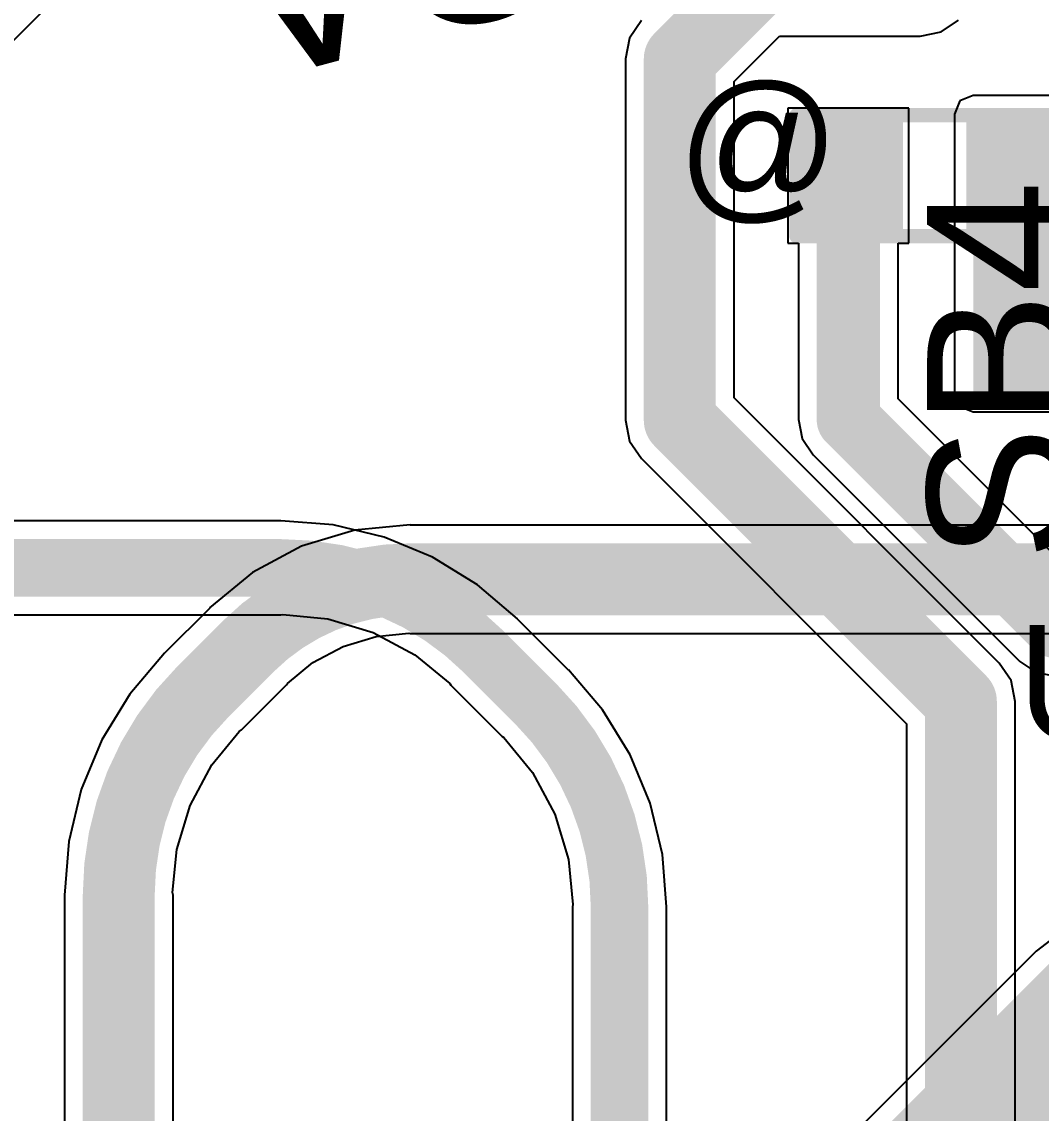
# Model space of a CAD drawing. Header units: millimetres. Extents: x -41 to 155, y -111 to 87.
# Drawn here: x -10.69 to -1.69, y 16.91 to 26.55 of the extents above; entities that cross this region are included whole.
import ezdxf

# ---------------------------------------------------------------- set-up
doc = ezdxf.new("R2010")
doc.units = ezdxf.units.MM
for name, color, linetype in [('BottomLayer', 5, 'Continuous'), ('Mechanical1', 6, 'Continuous'), ('Mechanical2', 216, 'Continuous'), ('TopLayer', 1, 'Continuous'), ('TopOverlay', 2, 'Continuous'), ('TopPaste', 8, 'Continuous'), ('TopSolder', 216, 'Continuous')]:
    doc.layers.add(name, color=color, linetype=linetype)
doc.styles.add('Arial', font='', dxfattribs={"height": 0.2})
doc.styles.get('Arial').set_extended_font_data('Arial')

# ---------------------------------------------------------------- blocks, each defined once
blk = doc.blocks.new('R___0603_30')
at = {"layer": 'TopLayer'}
for points in [[(-0.381, 0.4445), (-0.381, -0.4445), (-1.143, -0.4445), (-1.143, 0.4445)], [(1.143, 0.4445), (1.143, -0.4445), (0.381, -0.4445), (0.381, 0.4445)]]:
    blk.add_hatch(color=1, dxfattribs=at).paths.add_polyline_path(points)
at = {"layer": 'TopPaste'}
for points in [[(-0.381, 0.4445), (-0.381, -0.4445), (-1.143, -0.4445), (-1.143, 0.4445)], [(1.143, 0.4445), (1.143, -0.4445), (0.381, -0.4445), (0.381, 0.4445)]]:
    blk.add_hatch(color=8, dxfattribs=at).paths.add_polyline_path(points)
at = {"layer": 'TopSolder'}
for points in [[(-0.2794, 0.5461), (-0.2794, -0.5461), (-1.2446, -0.5461), (-1.2446, 0.5461)], [(1.2446, 0.5461), (1.2446, -0.5461), (0.2794, -0.5461), (0.2794, 0.5461)]]:
    blk.add_hatch(color=216, dxfattribs=at).paths.add_polyline_path(points)
at = {"layer": 'TopOverlay', "const_width": 0.127}
for points in [[(1.2192, 0.5334), (-1.2192, 0.5334)], [(-1.2192, 0.5334), (-1.2192, -0.5334)], [(1.2192, 0.5334), (1.2192, -0.5334)], [(1.2192, -0.5334), (-1.2192, -0.5334)]]:
    blk.add_lwpolyline(points, dxfattribs=at)
at = {"layer": 'TopOverlay', "const_width": 0.0635}
for points in [[(-1.25095, 0.5334, 1), (-1.18745, 0.5334, 1)], [(-1.25095, 0.5334, 1), (-1.18745, 0.5334, 1)], [(1.18745, 0.5334, 1), (1.25095, 0.5334, 1)], [(1.18745, 0.5334, 1), (1.25095, 0.5334, 1)], [(-1.25095, -0.5334, 1), (-1.18745, -0.5334, 1)], [(-1.25095, -0.5334, 1), (-1.18745, -0.5334, 1)], [(1.18745, -0.5334, 1), (1.25095, -0.5334, 1)], [(1.18745, -0.5334, 1), (1.25095, -0.5334, 1)]]:
    blk.add_lwpolyline(points, format="xyb", close=True, dxfattribs=at)

msp = doc.modelspace()

# ---------------------------------------------------------------- hatches: boundary and pattern name
at = {"layer": 'TopLayer'}
msp.add_hatch(color=1, dxfattribs=at).paths.add_polyline_path([(-2.286, 23.2664), (-0.2286, 23.2664), (-0.2286, 25.7302), (-2.286, 25.7302)])

# ---------------------------------------------------------------- linework, layer by layer
at = {"layer": 'BottomLayer'}
for p, q in [((-19.6437, 17.4958), (-9.3102, 27.8293)), ((-7.2564, 22.1057), (-7.745, 22.0575)), ((-7.2564, 22.1028), (-7.2564, 22.1057)), ((0.6154, 22.1028), (-7.2564, 22.1028)), ((-7.745, 22.0575), (-8.2149, 21.915)), ((-8.2149, 21.915), (-8.648, 21.6835)), ((-8.648, 21.6835), (-9.0276, 21.372)), ((-9.0256, 21.37), (-9.4246, 20.9709)), ((-9.0276, 21.372), (-9.0256, 21.37)), ((-7.8487, 21.0307), (-7.5583, 21.1188)), ((-7.5583, 21.1188), (-7.2697, 21.1473)), ((-7.2697, 21.1473), (-7.2564, 21.1446)), ((-7.2564, 21.1446), (0.6537, 21.1446)), ((-8.1163, 20.8877), (-7.8487, 21.0307)), ((-9.4247, 20.971), (-9.7324, 20.6107)), ((-9.4246, 20.9709), (-9.4247, 20.971)), ((-8.3405, 20.7037), (-8.1163, 20.8877)), ((-8.7471, 20.2934), (-8.348, 20.6924)), ((-8.348, 20.6924), (-8.3405, 20.7037)), ((-9.7324, 20.6107), (-9.9799, 20.2068)), ((-9.0087, 19.9847), (-8.7655, 20.2811)), ((-8.7655, 20.2811), (-8.7471, 20.2934)), ((-9.9799, 20.2068), (-10.1612, 19.7691)), ((-9.1998, 19.6272), (-9.0087, 19.9847)), ((-10.1612, 19.7691), (-10.2718, 19.3084)), ((-9.3174, 19.2394), (-9.1998, 19.6272)), ((-10.2718, 19.3084), (-10.309, 18.8361)), ((-9.355, 18.8578), (-9.3174, 19.2394)), ((-10.309, 18.8361), (-10.3089, 18.8361)), ((-10.3089, 18.8361), (-10.3089, 13.4874)), ((-9.3507, 18.8361), (-9.355, 18.8578)), ((-9.3507, 13.4874), (-9.3507, 18.8361)), ((-1.5655, 18.4678), (-1.73, 18.3416)), ((-1.73, 18.3416), (-7.3648, 12.7068)), ((-1.73, 18.3416), (-1.73, 18.3416))]:
    msp.add_line(p, q, dxfattribs=at)
for points, const_width in [([(-19.9825, 17.8346), (-9.649, 28.1681)], 0.635), ([(-7.2564, 21.6237), (0.6537, 21.6237)], 0.635), ([(-9.0859, 20.6321), (-8.6868, 21.0312)], 0.635), ([(-9.8298, 13.4874), (-9.8298, 18.8361)], 0.635), ([(-7.0358, 11.9126), (-1.1684, 17.78)], 1.27), ([(-1.1684, 17.78), (12.0658, 17.78)], 1.27)]:
    msp.add_lwpolyline(points, dxfattribs=dict(at, const_width=const_width))
at = {"layer": 'BottomLayer', "const_width": 0.635}
for points in [[(-8.6868, 21.0312, -0.198912), (-7.2564, 21.6237)], [(-9.8298, 18.8361, -0.198912), (-9.0859, 20.6321)]]:
    msp.add_lwpolyline(points, format="xyb", dxfattribs=at)
at = {"layer": 'BottomLayer'}
for points, const_width in [([(-7.4151, 21.6237, 1), (-7.0976, 21.6237, 1)], 0.3175), ([(-7.4151, 21.6237, 1), (-7.0976, 21.6237, 1)], 0.3175), ([(-8.8455, 21.0312, 1), (-8.528, 21.0312, 1)], 0.3175), ([(-8.8455, 21.0312, 1), (-8.528, 21.0312, 1)], 0.3175), ([(-9.2446, 20.6321, 1), (-8.9271, 20.6321, 1)], 0.3175), ([(-9.2446, 20.6321, 1), (-8.9271, 20.6321, 1)], 0.3175), ([(-9.9885, 18.8361, 1), (-9.671, 18.8361, 1)], 0.3175), ([(-9.9885, 18.8361, 1), (-9.671, 18.8361, 1)], 0.3175), ([(-1.4859, 17.78, 1), (-0.8509, 17.78, 1)], 0.635), ([(-1.4859, 17.78, 1), (-0.8509, 17.78, 1)], 0.635)]:
    msp.add_lwpolyline(points, format="xyb", close=True, dxfattribs=dict(at, const_width=const_width))
at = {"layer": 'Mechanical1', "const_width": 0.254}
msp.add_lwpolyline([(-26.7326, 19.8284, -3.064051), (-27.0164, -19.4272)], format="xyb", dxfattribs=at)
at = {"layer": 'Mechanical2', "const_width": 0.254}
msp.add_lwpolyline([(-27.7733, 19.435, -3.216016), (-28.067, -19.0083)], format="xyb", dxfattribs=at)
at = {"layer": 'TopLayer'}
for p, q in [((-5.2156, 26.5559), (-5.3194, 26.4005)), ((-2.5702, 26.456), (-2.4147, 26.5598)), ((-4.3977, 26.0187), (-3.9969, 26.4195)), ((-3.9969, 26.4195), (-2.7535, 26.4195)), ((-2.7535, 26.4195), (-2.5702, 26.456)), ((-5.3194, 26.4005), (-5.3559, 26.2171)), ((-5.3559, 26.2171), (-5.3559, 23.0276)), ((-4.3977, 23.226), (-4.3977, 26.0187)), ((-2.4026, 25.8468), (-2.451, 25.7302)), ((-2.286, 25.8952), (-2.4026, 25.8468)), ((-0.2286, 25.8952), (-2.286, 25.8952)), ((-2.855, 25.7835), (-3.9218, 25.7835)), ((-3.9218, 25.7835), (-3.9218, 24.5897)), ((-2.855, 24.5897), (-2.855, 25.7835)), ((-2.451, 25.7302), (-2.451, 23.2664)), ((-3.9218, 24.5897), (-3.8287, 24.5897)), ((-3.8287, 24.5897), (-3.8287, 23.0341)), ((-2.9481, 23.2164), (-2.9481, 24.5897)), ((-2.9481, 24.5897), (-2.855, 24.5897)), ((-2.0559, 20.8843), (-4.3977, 23.226)), ((-2.451, 23.2664), (-2.4026, 23.1498)), ((-1.4858, 21.7541), (-2.9481, 23.2164)), ((-2.4026, 23.1498), (-2.286, 23.1014)), ((-3.8287, 23.0341), (-3.7951, 22.8656)), ((-2.286, 23.1014), (-0.2286, 23.1014)), ((-5.3559, 23.0276), (-5.3194, 22.8443)), ((-5.3194, 22.8443), (-5.2156, 22.6888)), ((-3.7951, 22.8656), (-3.6997, 22.7228)), ((-5.2156, 22.6888), (-2.8738, 20.347)), ((-3.6997, 22.7228), (-1.8746, 20.8977)), ((-8.4001, 22.1387), (-15.3302, 22.1387)), ((-7.9377, 22.1035), (-8.4001, 22.1399)), ((-8.4001, 22.1399), (-8.4001, 22.1387)), ((-7.4867, 21.9952), (-7.9377, 22.1035)), ((-7.0583, 21.8177), (-7.4867, 21.9952)), ((-6.6628, 21.5754), (-7.0583, 21.8177)), ((-6.3102, 21.2742), (-6.6628, 21.5754)), ((-15.3302, 21.31), (-8.4001, 21.31)), ((-8.4001, 21.31), (-8.3815, 21.3137)), ((-8.3815, 21.3137), (-7.9843, 21.2746)), ((-7.9843, 21.2746), (-7.5845, 21.1533)), ((-6.311, 21.2734), (-6.3102, 21.2742)), ((-5.8595, 20.8219), (-6.311, 21.2734)), ((-7.5845, 21.1533), (-7.216, 20.9563)), ((-7.216, 20.9563), (-6.9075, 20.7031)), ((-5.8587, 20.8228), (-5.8595, 20.8219)), ((-5.5575, 20.4701), (-5.8587, 20.8228)), ((-1.9521, 20.7288), (-2.0559, 20.8843)), ((-1.8746, 20.8977), (-1.7318, 20.8023)), ((-1.9156, 20.5455), (-1.9521, 20.7288)), ((-1.7318, 20.8023), (-1.5633, 20.7687)), ((-6.9075, 20.7031), (-6.897, 20.6874)), ((-6.897, 20.6874), (-6.4455, 20.2359)), ((-1.9156, -3.8884), (-1.9156, 20.5455)), ((-5.3152, 20.0747), (-5.5575, 20.4701)), ((-2.8738, 20.347), (-2.8738, -3.8884)), ((-6.4455, 20.2359), (-6.4298, 20.2254)), ((-6.4298, 20.2254), (-6.1766, 19.9169)), ((-5.1377, 19.6462), (-5.3152, 20.0747)), ((-6.1766, 19.9169), (-5.9797, 19.5485)), ((-5.0295, 19.1952), (-5.1377, 19.6462)), ((-5.9797, 19.5485), (-5.8584, 19.1487)), ((-4.9931, 18.7329), (-5.0295, 19.1952)), ((-5.8584, 19.1487), (-5.8193, 18.7515)), ((-5.8193, 18.7515), (-5.823, 18.7329)), ((-5.823, 18.7329), (-5.823, 9.8184)), ((-4.9942, 9.7286), (-4.9942, 18.7329)), ((-4.9942, 18.7329), (-4.9931, 18.7329))]:
    msp.add_line(p, q, dxfattribs=at)
for points, const_width in [([(-4.8768, 26.2171), (-4.1953, 26.8986)], 0.635), ([(-4.8768, 23.0276), (-4.8768, 26.2171)], 0.635), ([(-3.3884, 23.0341), (-3.3884, 25.1866)], 0.5588), ([(-4.8768, 23.0276), (-2.3947, 20.5455)], 0.635), ([(-3.3884, 23.0341), (-1.5633, 21.209)], 0.5588), ([(-15.3302, 21.7243), (-8.4001, 21.7243)], 0.508), ([(-1.5633, 21.209), (0.5932, 21.209)], 0.5588), ([(-6.604, 20.9804), (-6.1525, 20.5289)], 0.508), ([(-2.3947, -4.0683), (-2.3947, 20.5455)], 0.635), ([(-5.4086, 8.8262), (-5.4086, 18.7329)], 0.508)]:
    msp.add_lwpolyline(points, dxfattribs=dict(at, const_width=const_width))
for points, const_width in [([(-5.0355, 26.2171, 1), (-4.718, 26.2171, 1)], 0.3175), ([(-5.0355, 26.2171, 1), (-4.718, 26.2171, 1)], 0.3175), ([(-3.5281, 25.1866, 1), (-3.2487, 25.1866, 1)], 0.2794), ([(-5.0355, 23.0276, 1), (-4.718, 23.0276, 1)], 0.3175), ([(-5.0355, 23.0276, 1), (-4.718, 23.0276, 1)], 0.3175), ([(-3.5281, 23.0341, 1), (-3.2487, 23.0341, 1)], 0.2794), ([(-3.5281, 23.0341, 1), (-3.2487, 23.0341, 1)], 0.2794), ([(-8.5271, 21.7243, 1), (-8.2731, 21.7243, 1)], 0.254), ([(-8.5271, 21.7243, 1), (-8.2731, 21.7243, 1)], 0.254), ([(-1.703, 21.209, 1), (-1.4236, 21.209, 1)], 0.2794), ([(-1.703, 21.209, 1), (-1.4236, 21.209, 1)], 0.2794), ([(-6.731, 20.9804, 1), (-6.477, 20.9804, 1)], 0.254), ([(-6.731, 20.9804, 1), (-6.477, 20.9804, 1)], 0.254), ([(-2.5534, 20.5455, 1), (-2.2359, 20.5455, 1)], 0.3175), ([(-2.5534, 20.5455, 1), (-2.2359, 20.5455, 1)], 0.3175), ([(-6.2795, 20.5289, 1), (-6.0255, 20.5289, 1)], 0.254), ([(-6.2795, 20.5289, 1), (-6.0255, 20.5289, 1)], 0.254), ([(-5.5356, 18.7329, 1), (-5.2816, 18.7329, 1)], 0.254), ([(-5.5356, 18.7329, 1), (-5.2816, 18.7329, 1)], 0.254)]:
    msp.add_lwpolyline(points, format="xyb", close=True, dxfattribs=dict(at, const_width=const_width))
at = {"layer": 'TopLayer', "const_width": 0.508}
for points in [[(-8.4001, 21.7243, -0.198912), (-6.604, 20.9804)], [(-6.1525, 20.5289, -0.198912), (-5.4086, 18.7329)]]:
    msp.add_lwpolyline(points, format="xyb", dxfattribs=at)

# ---------------------------------------------------------------- block references
at = {"rotation": 180}
msp.add_blockref('R___0603_30', (-2.6264, 25.1866), dxfattribs=at)

# ---------------------------------------------------------------- texts
at = {"layer": 'TopOverlay', "style": 'Arial'}
for s, height, rotation, p in [('VOL+', 1.524, 15, (-8.6703, 25.9934)), ('SB4', 1.27, 90, (-1.4228, 21.7892))]:
    msp.add_text(s, height=height, rotation=rotation, dxfattribs=at).set_placement(p)
for s, p in [('@', (-4.9022, 24.966)), ('U8', (-1.898, 20.2034))]:
    msp.add_text(s, height=1.016, dxfattribs=at).set_placement(p)

doc.saveas('drawing.dxf')
